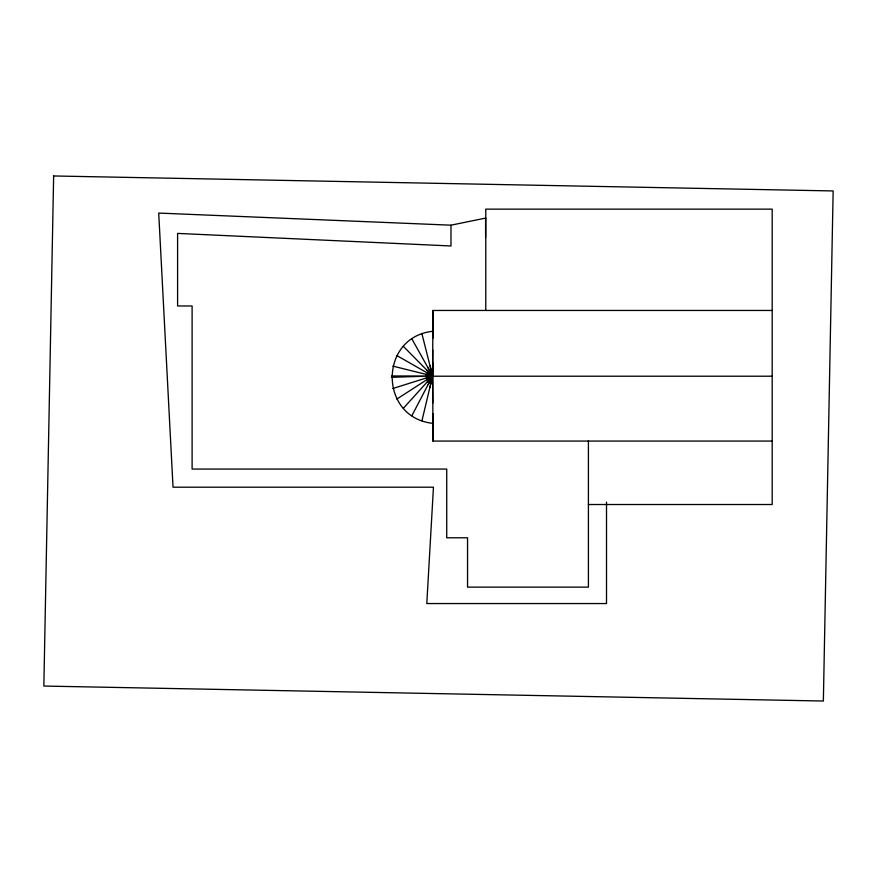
<?xml version="1.0" encoding="UTF-8"?>
<svg xmlns="http://www.w3.org/2000/svg" width="877" height="877" viewBox="0 0 877 877"><rect width="100%" height="100%" fill="white"/><g stroke="black" fill="none" stroke-linecap="round" stroke-linejoin="round"><path stroke-width="1.32" d="M772.188 376.211L432.602 376.211L432.942 310.458L772.188 310.458M432.799 350.241L432.602 376.211M432.887 338.051L432.942 331.276C378.656 336.856 378.656 417.77 432.942 423.339L432.876 413.867M432.712 362.453L432.942 441.065L772.188 441.065M429.905 387.689L432.602 375.981L430.048 365.534M421.936 420.817L432.602 375.981L421.936 333.808M428.261 384.532L432.602 375.981L428.119 367.726M411.872 415.698L432.602 375.981L411.872 338.917M427.187 382.12L432.602 375.981L427 370.149M403.343 408.298L432.602 375.981L403.343 346.316M426.902 379.752L432.602 375.981L426.693 372.528M396.864 399.057L432.602 375.981L396.864 355.569M426.266 378.02L432.602 375.981L432.799 403.047M392.819 388.522L432.602 375.981L426.036 374.315M606.511 502.137L606.511 603.551L426.792 603.551L433.457 487.195L173.032 487.195L158.715 213.078L450.986 225.181L485.77 218.055M425.805 376.211L432.602 375.981L392.819 366.104M391.438 377.307L432.602 375.981L391.602 375.981M588.412 504.516L772.188 504.516L772.188 209.143L485.77 209.143L485.77 310.315M588.412 440.747L588.412 587.13L467.551 587.13L467.551 537.776L446.722 537.776L446.722 469.063L192.107 469.063L192.107 305.974L177.593 305.974L177.593 233.403L450.986 245.977L450.986 225.181M485.595 218.055L485.595 237.557M432.942 310.458L432.942 337.875M432.942 413.549L432.942 441.065M53.64 175.97L43.85 686.055L823.36 701.03L833.15 190.945L53.64 175.97"/></g></svg>
